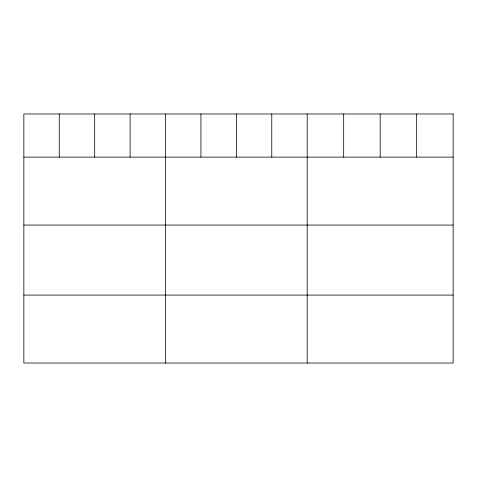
<?xml version="1.0" encoding="UTF-8"?>
<svg xmlns="http://www.w3.org/2000/svg" width="477" height="477" viewBox="0 0 477 477"><rect width="100%" height="100%" fill="white"/><g stroke="black" fill="none" stroke-linecap="round" stroke-linejoin="round"><path stroke-width="0.72" d="M23.85 157.118L453.15 157.118M23.85 225.066L453.15 225.066M23.85 295.078L453.15 295.078M416.659 113.973L416.659 157.118M380.169 113.973L380.169 157.118M343.678 113.973L343.678 157.118M307.188 113.973L307.188 363.027M271.771 113.973L271.771 157.118M236.353 113.973L236.353 157.118M200.936 113.973L200.936 157.118M165.519 113.973L165.519 363.027M130.102 113.973L130.102 157.118M94.684 113.973L94.684 157.118M59.267 113.973L59.267 157.118M453.15 113.973L23.85 113.973L23.85 363.027L453.15 363.027L453.15 113.973"/></g></svg>
